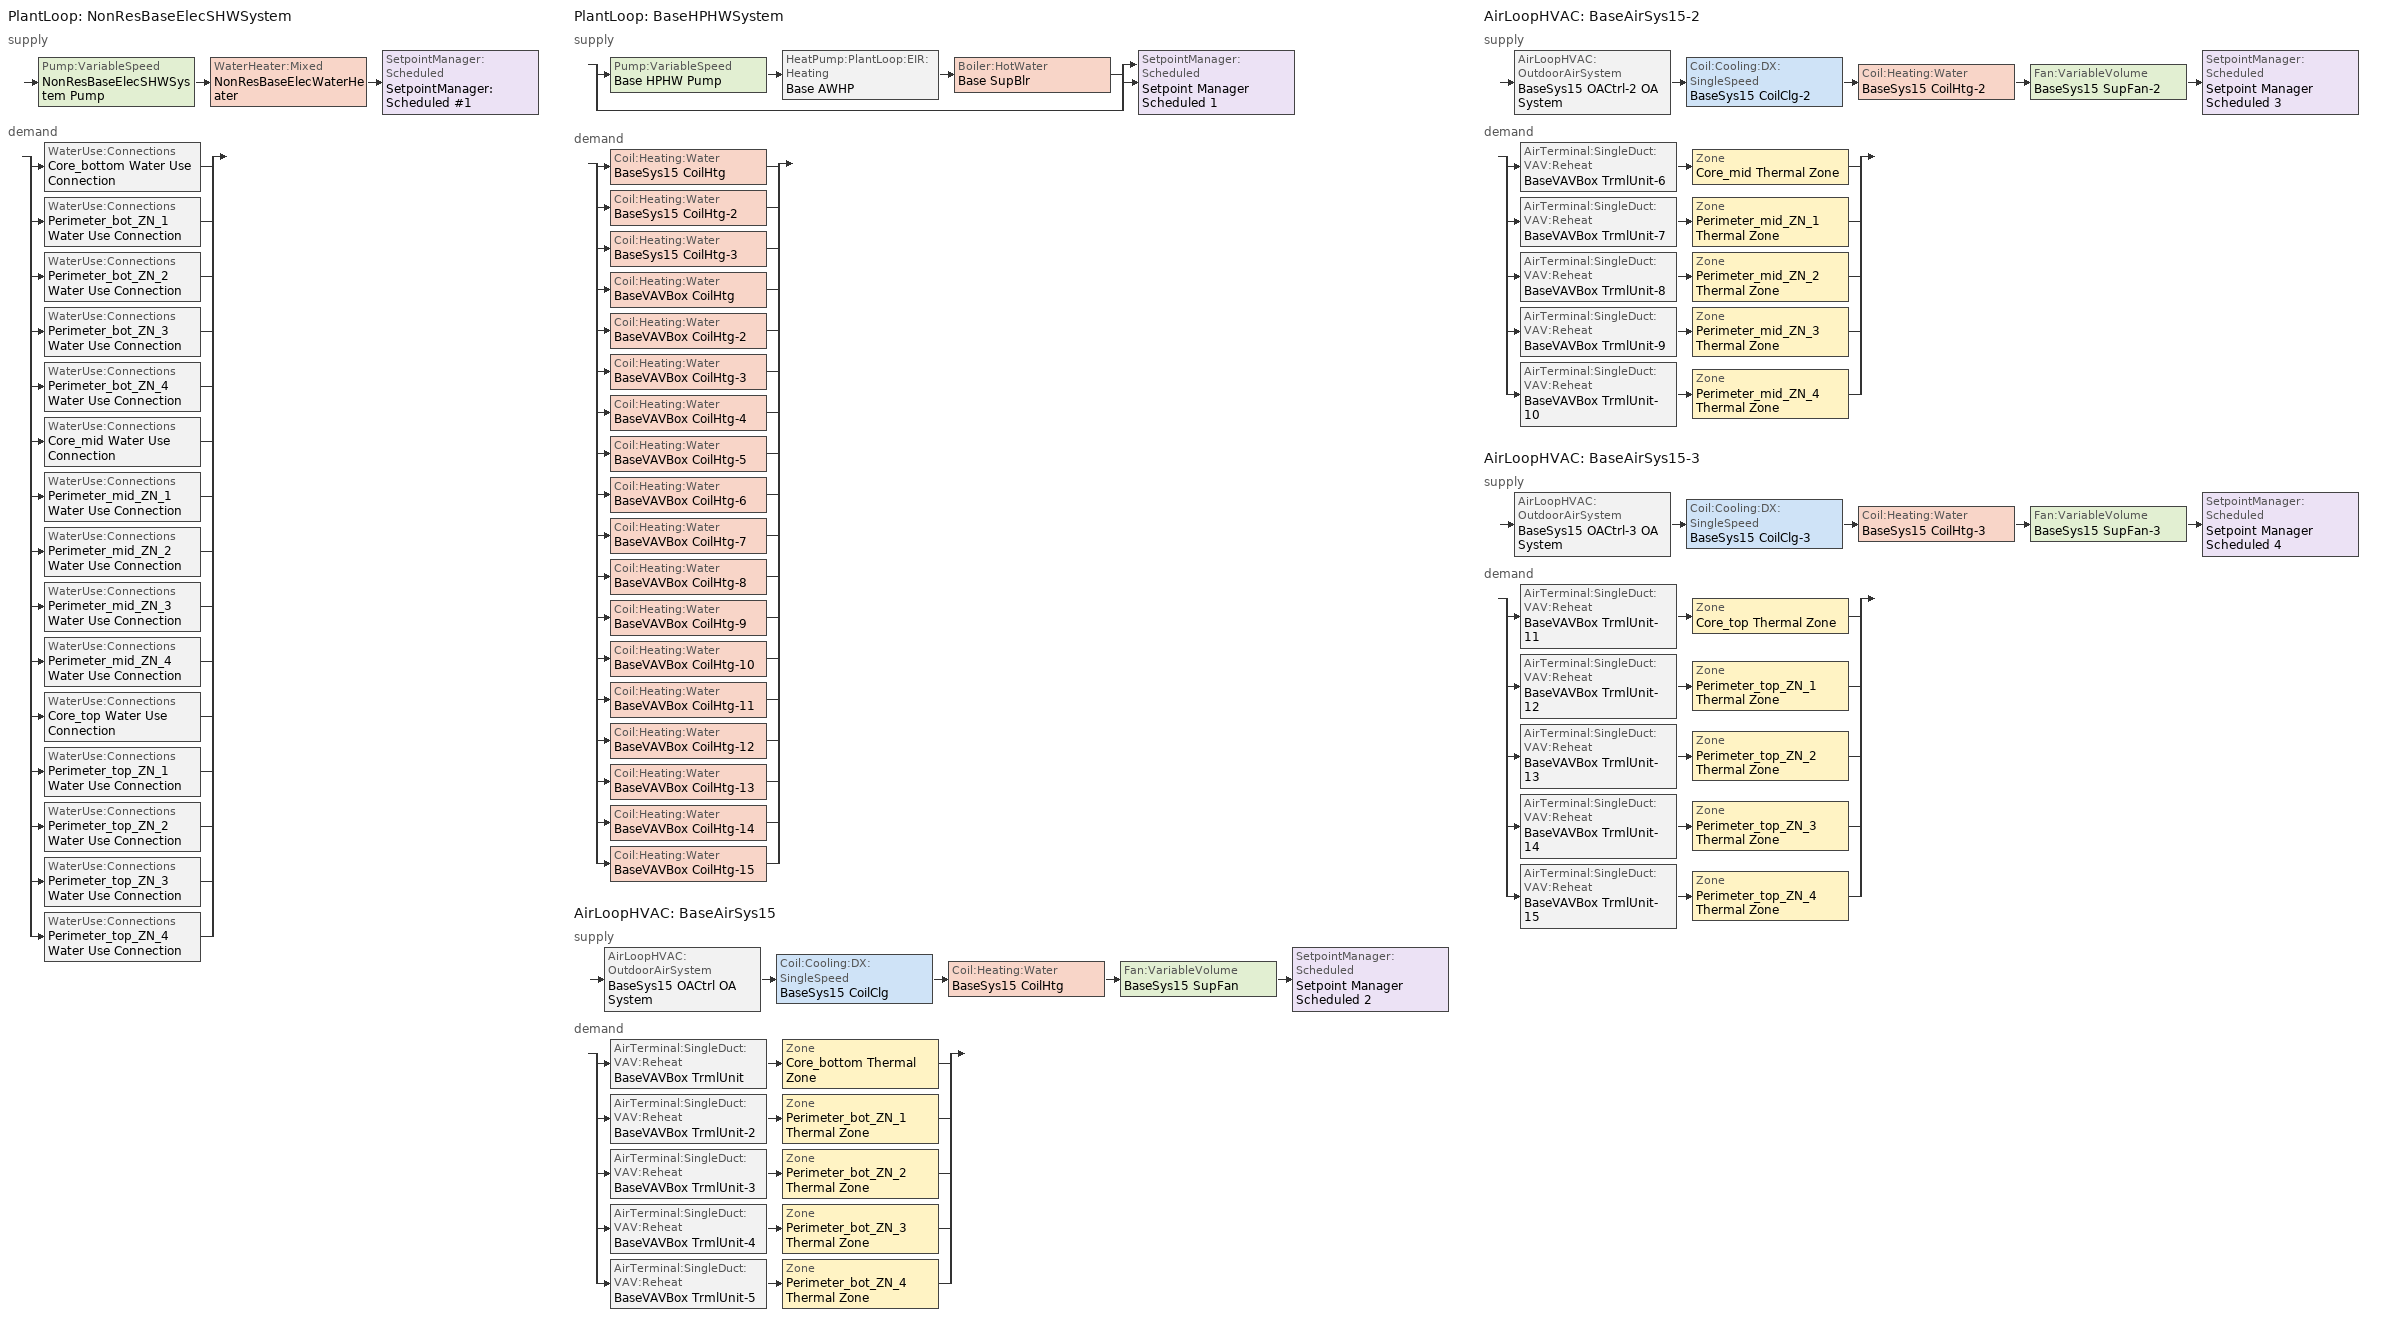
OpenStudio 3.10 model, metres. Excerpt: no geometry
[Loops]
PlantLoop 'NonResBaseElecSHWSystem'
 supply: Pump:VariableSpeed 'NonResBaseElecSHWSystem Pump' > WaterHeater:Mixed 'NonResBaseElecWaterHeater' > SetpointManager:Scheduled 'SetpointManager:Scheduled #1'
 demand: split
  | WaterUse:Connections 'Core_bottom Water Use Connection'
  | WaterUse:Connections 'Perimeter_bot_ZN_1 Water Use Connection'
  | WaterUse:Connections 'Perimeter_bot_ZN_2 Water Use Connection'
  | WaterUse:Connections 'Perimeter_bot_ZN_3 Water Use Connection'
  | WaterUse:Connections 'Perimeter_bot_ZN_4 Water Use Connection'
  | WaterUse:Connections 'Core_mid Water Use Connection'
  | WaterUse:Connections 'Perimeter_mid_ZN_1 Water Use Connection'
  | WaterUse:Connections 'Perimeter_mid_ZN_2 Water Use Connection'
  | WaterUse:Connections 'Perimeter_mid_ZN_3 Water Use Connection'
  | WaterUse:Connections 'Perimeter_mid_ZN_4 Water Use Connection'
  | WaterUse:Connections 'Core_top Water Use Connection'
  | WaterUse:Connections 'Perimeter_top_ZN_1 Water Use Connection'
  | WaterUse:Connections 'Perimeter_top_ZN_2 Water Use Connection'
  | WaterUse:Connections 'Perimeter_top_ZN_3 Water Use Connection'
  | WaterUse:Connections 'Perimeter_top_ZN_4 Water Use Connection'
PlantLoop 'BaseHPHWSystem'
 supply: split
  | Pump:VariableSpeed 'Base HPHW Pump' > HeatPump:PlantLoop:EIR:Heating 'Base AWHP' > Boiler:HotWater 'Base SupBlr'
  | bypass
  join > SetpointManager:Scheduled 'Setpoint Manager Scheduled 1'
 demand: split
  | Coil:Heating:Water 'BaseSys15 CoilHtg'
  | Coil:Heating:Water 'BaseSys15 CoilHtg-2'
  | Coil:Heating:Water 'BaseSys15 CoilHtg-3'
  | Coil:Heating:Water 'BaseVAVBox CoilHtg'
  | Coil:Heating:Water 'BaseVAVBox CoilHtg-2'
  | Coil:Heating:Water 'BaseVAVBox CoilHtg-3'
  | Coil:Heating:Water 'BaseVAVBox CoilHtg-4'
  | Coil:Heating:Water 'BaseVAVBox CoilHtg-5'
  | Coil:Heating:Water 'BaseVAVBox CoilHtg-6'
  | Coil:Heating:Water 'BaseVAVBox CoilHtg-7'
  | Coil:Heating:Water 'BaseVAVBox CoilHtg-8'
  | Coil:Heating:Water 'BaseVAVBox CoilHtg-9'
  | Coil:Heating:Water 'BaseVAVBox CoilHtg-10'
  | Coil:Heating:Water 'BaseVAVBox CoilHtg-11'
  | Coil:Heating:Water 'BaseVAVBox CoilHtg-12'
  | Coil:Heating:Water 'BaseVAVBox CoilHtg-13'
  | Coil:Heating:Water 'BaseVAVBox CoilHtg-14'
  | Coil:Heating:Water 'BaseVAVBox CoilHtg-15'
AirLoopHVAC 'BaseAirSys15'
 supply: AirLoopHVAC:OutdoorAirSystem 'BaseSys15 OACtrl OA System' > Coil:Cooling:DX:SingleSpeed 'BaseSys15 CoilClg' > Coil:Heating:Water 'BaseSys15 CoilHtg' > Fan:VariableVolume 'BaseSys15 SupFan' > SetpointManager:Scheduled 'Setpoint Manager Scheduled 2'
 demand: split
  | AirTerminal:SingleDuct:VAV:Reheat 'BaseVAVBox TrmlUnit' > Zone 'Core_bottom Thermal Zone'
  | AirTerminal:SingleDuct:VAV:Reheat 'BaseVAVBox TrmlUnit-2' > Zone 'Perimeter_bot_ZN_1 Thermal Zone'
  | AirTerminal:SingleDuct:VAV:Reheat 'BaseVAVBox TrmlUnit-3' > Zone 'Perimeter_bot_ZN_2 Thermal Zone'
  | AirTerminal:SingleDuct:VAV:Reheat 'BaseVAVBox TrmlUnit-4' > Zone 'Perimeter_bot_ZN_3 Thermal Zone'
  | AirTerminal:SingleDuct:VAV:Reheat 'BaseVAVBox TrmlUnit-5' > Zone 'Perimeter_bot_ZN_4 Thermal Zone'
AirLoopHVAC 'BaseAirSys15-2'
 supply: AirLoopHVAC:OutdoorAirSystem 'BaseSys15 OACtrl-2 OA System' > Coil:Cooling:DX:SingleSpeed 'BaseSys15 CoilClg-2' > Coil:Heating:Water 'BaseSys15 CoilHtg-2' > Fan:VariableVolume 'BaseSys15 SupFan-2' > SetpointManager:Scheduled 'Setpoint Manager Scheduled 3'
 demand: split
  | AirTerminal:SingleDuct:VAV:Reheat 'BaseVAVBox TrmlUnit-6' > Zone 'Core_mid Thermal Zone'
  | AirTerminal:SingleDuct:VAV:Reheat 'BaseVAVBox TrmlUnit-7' > Zone 'Perimeter_mid_ZN_1 Thermal Zone'
  | AirTerminal:SingleDuct:VAV:Reheat 'BaseVAVBox TrmlUnit-8' > Zone 'Perimeter_mid_ZN_2 Thermal Zone'
  | AirTerminal:SingleDuct:VAV:Reheat 'BaseVAVBox TrmlUnit-9' > Zone 'Perimeter_mid_ZN_3 Thermal Zone'
  | AirTerminal:SingleDuct:VAV:Reheat 'BaseVAVBox TrmlUnit-10' > Zone 'Perimeter_mid_ZN_4 Thermal Zone'
AirLoopHVAC 'BaseAirSys15-3'
 supply: AirLoopHVAC:OutdoorAirSystem 'BaseSys15 OACtrl-3 OA System' > Coil:Cooling:DX:SingleSpeed 'BaseSys15 CoilClg-3' > Coil:Heating:Water 'BaseSys15 CoilHtg-3' > Fan:VariableVolume 'BaseSys15 SupFan-3' > SetpointManager:Scheduled 'Setpoint Manager Scheduled 4'
 demand: split
  | AirTerminal:SingleDuct:VAV:Reheat 'BaseVAVBox TrmlUnit-11' > Zone 'Core_top Thermal Zone'
  | AirTerminal:SingleDuct:VAV:Reheat 'BaseVAVBox TrmlUnit-12' > Zone 'Perimeter_top_ZN_1 Thermal Zone'
  | AirTerminal:SingleDuct:VAV:Reheat 'BaseVAVBox TrmlUnit-13' > Zone 'Perimeter_top_ZN_2 Thermal Zone'
  | AirTerminal:SingleDuct:VAV:Reheat 'BaseVAVBox TrmlUnit-14' > Zone 'Perimeter_top_ZN_3 Thermal Zone'
  | AirTerminal:SingleDuct:VAV:Reheat 'BaseVAVBox TrmlUnit-15' > Zone 'Perimeter_top_ZN_4 Thermal Zone'
[SizingPeriod:DesignDay] Barometric Pressure {Pa}=100663; Wind Speed {m/s}=0.6; Wind Direction {deg}=260; Rain Indicator=No; Snow Indicator=No; Day of Month=21; Day Type=SummerDesignDay; Daylight Saving Time Indicator=No; Humidity Condition Type=Wetbulb; Dry-Bulb Temperature Range Modifier Type=DefaultMultipliers; Solar Model Indicator=ASHRAETau
Name | Maximum Dry-Bulb Temperature {C} | Daily Dry-Bulb Temperature Range {deltaC} | Month | Wetbulb or DewPoint at Maximum Dry-Bulb {C} | ASHRAE Clear Sky Optical Depth for Beam Irradiance | ASHRAE Clear Sky Optical Depth for Diffuse Irradiance
LOS ANGELES USC  September .4% Condns DB=>MCWB | 36.3 | 9.8 | 9 | 20.1 | 0.369 | 2.465
LOS ANGELES USC  October .4% Condns DB=>MCWB | 35.2 | 9.9 | 10 | 16.8 | 0.38 | 2.397
LOS ANGELES USC  November .4% Condns DB=>MCWB | 31.9 | 10.4 | 11 | 15.4 | 0.325 | 2.558
[Sizing:Zone] Zone Cooling Design Supply Air Temperature {C}=14; Zone Heating Design Supply Air Temperature {C}=40; Zone Cooling Design Supply Air Humidity Ratio {kg-H2O/kg-air}=0.0085; Zone Heating Design Supply Air Humidity Ratio {kg-H2O/kg-air}=0.008; Zone Heating Sizing Factor=1; Zone Cooling Sizing Factor=1; Cooling Design Air Flow Method=DesignDay; Cooling Minimum Air Flow per Zone Floor Area {m3/s-m2}=0; Cooling Minimum Air Flow {m3/s}=0; Cooling Minimum Air Flow Fraction=0; Heating Maximum Air Flow per Zone Floor Area {m3/s-m2}=0; Heating Maximum Air Flow {m3/s}=0; Account for Dedicated Outdoor Air System=No; Dedicated Outdoor Air System Control Strategy=NeutralSupplyAir; Dedicated Outdoor Air Low Setpoint Temperature for Design {C}=autosize; Dedicated Outdoor Air High Setpoint Temperature for Design {C}=autosize; Zone Load Sizing Method=Sensible Load Only No Latent Load; Zone Latent Cooling Design Supply Air Humidity Ratio Input Method=HumidityRatioDifference; Zone Cooling Design Supply Air Humidity Ratio Difference {kgWater/kgDryAir}=0.005; Zone Latent Heating Design Supply Air Humidity Ratio Input Method=HumidityRatioDifference; Zone Humidification Design Supply Air Humidity Ratio Difference {kgWater/kgDryAir}=0.005; Sizing Option=Coincident
Name | Zone Cooling Design Supply Air Temperature Input Method | Zone Cooling Design Supply Air Temperature Difference {deltaC} | Zone Heating Design Supply Air Temperature Input Method | Zone Heating Design Supply Air Temperature Difference {deltaC} | Heating Design Air Flow Method | Heating Maximum Air Flow Fraction
Core_bottom Thermal Zone; Core_mid Thermal Zone; Core_top Thermal Zone | TemperatureDifference | 8.33333 | TemperatureDifference | 13.8889 | DesignDayWithLimit | 0.5
Perimeter_bot_ZN_1 Thermal Zone; Perimeter_bot_ZN_2 Thermal Zone; Perimeter_bot_ZN_3 Thermal Zone; Perimeter_bot_ZN_4 Thermal Zone; Perimeter_mid_ZN_1 Thermal Zone; Perimeter_mid_ZN_2 Thermal Zone; Perimeter_mid_ZN_3 Thermal Zone; Perimeter_mid_ZN_4 Thermal Zone; Perimeter_top_ZN_1 Thermal Zone; Perimeter_top_ZN_2 Thermal Zone; Perimeter_top_ZN_3 Thermal Zone; Perimeter_top_ZN_4 Thermal Zone | TemperatureDifference | 11.1111 | TemperatureDifference | 13.8889 | DesignDayWithLimit | 0.5
FirstFloor_Plenum Thermal Zone; MidFloor_Plenum Thermal Zone; TopFloor_Plenum Thermal Zone | SupplyAirTemperature | 11.11 | SupplyAirTemperature | 11.11 | DesignDay | 0
[Zone equipment]
Core_bottom Thermal Zone: BaseVAVBox TrmlUnit
Perimeter_bot_ZN_1 Thermal Zone: BaseVAVBox TrmlUnit-2
Perimeter_bot_ZN_2 Thermal Zone: BaseVAVBox TrmlUnit-3
Perimeter_bot_ZN_3 Thermal Zone: BaseVAVBox TrmlUnit-4
Perimeter_bot_ZN_4 Thermal Zone: BaseVAVBox TrmlUnit-5
Core_mid Thermal Zone: BaseVAVBox TrmlUnit-6
Perimeter_mid_ZN_1 Thermal Zone: BaseVAVBox TrmlUnit-7
Perimeter_mid_ZN_2 Thermal Zone: BaseVAVBox TrmlUnit-8
Perimeter_mid_ZN_3 Thermal Zone: BaseVAVBox TrmlUnit-9
Perimeter_mid_ZN_4 Thermal Zone: BaseVAVBox TrmlUnit-10
Core_top Thermal Zone: BaseVAVBox TrmlUnit-11
Perimeter_top_ZN_1 Thermal Zone: BaseVAVBox TrmlUnit-12
Perimeter_top_ZN_2 Thermal Zone: BaseVAVBox TrmlUnit-13
Perimeter_top_ZN_3 Thermal Zone: BaseVAVBox TrmlUnit-14
Perimeter_top_ZN_4 Thermal Zone: BaseVAVBox TrmlUnit-15
[PlantLoop] Glycol Concentration=0; Plant Loop Volume {m3}=Autocalculate; Load Distribution Scheme=Optimal
Name | Fluid Type
NonResBaseElecSHWSystem
BaseHPHWSystem | Water
[Sizing:Plant] Loop Type=Heating; Sizing Option=NonCoincident; Zone Timesteps in Averaging Window=1; Coincident Sizing Factor Mode=None
Name | Design Loop Exit Temperature {C} | Loop Design Temperature Difference {deltaC}
NonResBaseElecSHWSystem | 57.2222 | 44.4444
BaseHPHWSystem | 54.4444 | 5.55556
[WaterHeater:Mixed]
NonResBaseElecWaterHeater: Tank Volume {m3}=0.113562; Setpoint Temperature Schedule=NonResBaseElecWaterHeater Setpoint Temp; Deadband Temperature Difference {deltaC}=2; Maximum Temperature Limit {C}=82.22; Heater Control Type=Cycle; Heater Maximum Capacity {W}=8743.98; Heater Fuel Type=Electricity; Heater Thermal Efficiency=1; Off Cycle Parasitic Fuel Consumption Rate {W}=0; Off Cycle Parasitic Fuel Type=NaturalGas; Off Cycle Parasitic Heat Fraction to Tank=0.8; On Cycle Parasitic Fuel Consumption Rate {W}=0; On Cycle Parasitic Fuel Type=NaturalGas; Ambient Temperature Indicator=Schedule; Ambient Temperature Schedule=NonResBaseElecWaterHeater Ambient Temperature; Off Cycle Loss Coefficient to Ambient Temperature {W/K}=0.731426; On Cycle Loss Coefficient to Ambient Temperature {W/K}=6; Use Side Effectiveness=1; Source Side Effectiveness=1; Use Side Design Flow Rate {m3/s}=autosize; Source Side Design Flow Rate {m3/s}=autosize; Indirect Water Heating Recovery Time {hr}=1.5; Source Side Flow Control Mode=IndirectHeatPrimarySetpoint
[WaterHeater:Sizing]
NonResBaseElecWaterHeater: Design Mode=PeakDraw; Time Storage Can Meet Peak Draw {hr}=0.538503; Time for Tank Recovery {hr}=0; Nominal Tank Volume for Autosizing Plant Connections {m3}=1
[Pump:VariableSpeed] Rated Pump Head {Pa}=0; Pump Control Type=Intermittent; Skin Loss Radiative Fraction=0.5; Design Power Sizing Method=PowerPerFlowPerPressure; Design Electric Power per Unit Flow Rate {W/(m3/s)}=348701.1; Design Shaft Power per Unit Flow Rate per Unit Head {W-s/m3-Pa}=1.28205; Design Minimum Flow Rate Fraction=0
Name | Motor Efficiency | Coefficient 1 of the Part Load Performance Curve | Coefficient 2 of the Part Load Performance Curve | Coefficient 3 of the Part Load Performance Curve | Coefficient 4 of the Part Load Performance Curve
NonResBaseElecSHWSystem Pump
Base HPHW Pump | 1 | 0.0273 | -0.1317 | 0.6642 | 0.4445
[SetpointManager:Scheduled] Control Variable=Temperature
Name | Schedule | Setpoint Node or NodeList
SetpointManager:Scheduled #1 | NonResBaseElecSHWSystem Supply Temp Schedule | NonResBaseElecSHWSystem Supply Mixer Outlet Node
Setpoint Manager Scheduled 1 | BaseHPHWSystem Supply Temp Schedule | BaseHPHWSystem Supply Mixer Outlet Node
Setpoint Manager Scheduled 2 | BaseAirSys15 Supply Air Temp Schedule | BaseSys15 SupFan Outlet Node
Setpoint Manager Scheduled 3 | BaseAirSys15-2 Supply Air Temp Schedule | BaseSys15 SupFan-2 Outlet Node
Setpoint Manager Scheduled 4 | BaseAirSys15-3 Supply Air Temp Schedule | BaseSys15 SupFan-3 Outlet Node
[WaterUse:Connections] Drain Water Heat Exchanger Type=None; Drain Water Heat Exchanger Destination=Plant
Name | Water Use Equipment Name 1
Core_bottom Water Use Connection | Core_bottom Water Use Equipment
Perimeter_bot_ZN_1 Water Use Connection | Perimeter_bot_ZN_1 Water Use Equipment
Perimeter_bot_ZN_2 Water Use Connection | Perimeter_bot_ZN_2 Water Use Equipment
Perimeter_bot_ZN_3 Water Use Connection | Perimeter_bot_ZN_3 Water Use Equipment
Perimeter_bot_ZN_4 Water Use Connection | Perimeter_bot_ZN_4 Water Use Equipment
Core_mid Water Use Connection | Core_mid Water Use Equipment
Perimeter_mid_ZN_1 Water Use Connection | Perimeter_mid_ZN_1 Water Use Equipment
Perimeter_mid_ZN_2 Water Use Connection | Perimeter_mid_ZN_2 Water Use Equipment
Perimeter_mid_ZN_3 Water Use Connection | Perimeter_mid_ZN_3 Water Use Equipment
Perimeter_mid_ZN_4 Water Use Connection | Perimeter_mid_ZN_4 Water Use Equipment
Core_top Water Use Connection | Core_top Water Use Equipment
Perimeter_top_ZN_1 Water Use Connection | Perimeter_top_ZN_1 Water Use Equipment
Perimeter_top_ZN_2 Water Use Connection | Perimeter_top_ZN_2 Water Use Equipment
Perimeter_top_ZN_3 Water Use Connection | Perimeter_top_ZN_3 Water Use Equipment
Perimeter_top_ZN_4 Water Use Connection | Perimeter_top_ZN_4 Water Use Equipment
[WaterUse:Equipment:Definition]
Name | Peak Flow Rate {m3/s} | Target Temperature Schedule
Core_bottom Water Use Definition | 1.00188e-05 | Core_bottom Target SHW Temp
Perimeter_bot_ZN_1 Water Use Definition | 2.11204e-06 | Perimeter_bot_ZN_1 Target SHW Temp
Perimeter_bot_ZN_2 Water Use Definition | 1.3371e-06 | Perimeter_bot_ZN_2 Target SHW Temp
Perimeter_bot_ZN_3 Water Use Definition | 2.11204e-06 | Perimeter_bot_ZN_3 Target SHW Temp
Perimeter_bot_ZN_4 Water Use Definition | 1.33701e-06 | Perimeter_bot_ZN_4 Target SHW Temp
Core_mid Water Use Definition | 1.00188e-05 | Core_mid Target SHW Temp
Perimeter_mid_ZN_1 Water Use Definition | 2.11204e-06 | Perimeter_mid_ZN_1 Target SHW Temp
Perimeter_mid_ZN_2 Water Use Definition | 1.3371e-06 | Perimeter_mid_ZN_2 Target SHW Temp
Perimeter_mid_ZN_3 Water Use Definition | 2.11204e-06 | Perimeter_mid_ZN_3 Target SHW Temp
Perimeter_mid_ZN_4 Water Use Definition | 1.33701e-06 | Perimeter_mid_ZN_4 Target SHW Temp
Core_top Water Use Definition | 1.00188e-05 | Core_top Target SHW Temp
Perimeter_top_ZN_1 Water Use Definition | 2.11204e-06 | Perimeter_top_ZN_1 Target SHW Temp
Perimeter_top_ZN_2 Water Use Definition | 1.3371e-06 | Perimeter_top_ZN_2 Target SHW Temp
Perimeter_top_ZN_3 Water Use Definition | 2.11204e-06 | Perimeter_top_ZN_3 Target SHW Temp
Perimeter_top_ZN_4 Water Use Definition | 1.33701e-06 | Perimeter_top_ZN_4 Target SHW Temp
[WaterUse:Equipment] Flow Rate Fraction Schedule=OfficeServiceHotWater
Name | Water Use Equipment Definition
Core_bottom Water Use Equipment | Core_bottom Water Use Definition
Perimeter_bot_ZN_1 Water Use Equipment | Perimeter_bot_ZN_1 Water Use Definition
Perimeter_bot_ZN_2 Water Use Equipment | Perimeter_bot_ZN_2 Water Use Definition
Perimeter_bot_ZN_3 Water Use Equipment | Perimeter_bot_ZN_3 Water Use Definition
Perimeter_bot_ZN_4 Water Use Equipment | Perimeter_bot_ZN_4 Water Use Definition
Core_mid Water Use Equipment | Core_mid Water Use Definition
Perimeter_mid_ZN_1 Water Use Equipment | Perimeter_mid_ZN_1 Water Use Definition
Perimeter_mid_ZN_2 Water Use Equipment | Perimeter_mid_ZN_2 Water Use Definition
Perimeter_mid_ZN_3 Water Use Equipment | Perimeter_mid_ZN_3 Water Use Definition
Perimeter_mid_ZN_4 Water Use Equipment | Perimeter_mid_ZN_4 Water Use Definition
Core_top Water Use Equipment | Core_top Water Use Definition
Perimeter_top_ZN_1 Water Use Equipment | Perimeter_top_ZN_1 Water Use Definition
Perimeter_top_ZN_2 Water Use Equipment | Perimeter_top_ZN_2 Water Use Definition
Perimeter_top_ZN_3 Water Use Equipment | Perimeter_top_ZN_3 Water Use Definition
Perimeter_top_ZN_4 Water Use Equipment | Perimeter_top_ZN_4 Water Use Definition
[HeatPump:PlantLoop:EIR:Heating]
Base AWHP: Condenser Type=AirSource; Load Side Reference Flow Rate {m3/s}=Autosize; Source Side Reference Flow Rate {m3/s}=Autosize; Heat Recovery Reference Flow Rate {m3/s}=Autosize; Reference Capacity {W}=Autosize; Reference Coefficient of Performance {W/W}=2.31; Sizing Factor=1; Capacity Modifier Function of Temperature Curve=HtPumpHtgQRatio_fTlwTdbSI; Electric Input to Output Ratio Modifier Function of Temperature Curve=HtPumpHtgEIRRatio_fTlwTdbSI; Electric Input to Output Ratio Modifier Function of Part Load Ratio Curve=HtPumpHtgEIRRatio_fPLR; Heating To Cooling Capacity Sizing Ratio=1; Heat Pump Sizing Method=CoolingCapacity; Control Type=Load; Flow Mode=VariableSpeedPumping; Minimum Part Load Ratio=0.2; Minimum Source Inlet Temperature {C}=-8.33333; Maximum Source Inlet Temperature {C}=100; Maximum Outdoor Dry Bulb Temperature For Defrost Operation=10; Heat Pump Defrost Control=Timed; Heat Pump Defrost Time Period Fraction=0.058333; Timed Empirical Defrost Frequency Curve=HtPumpDefrostFreq_fTdbSI; Timed Empirical Defrost Heat Load Penalty Curve=HtPumpDefrostHtLd_fTdbSI; Timed Empirical Defrost Heat Input Energy Fraction Curve=HtPumpDefrostHIFrac_fTdbSI; Minimum Heat Recovery Outlet Temperature {C}=4.5
[Boiler:HotWater]
Base SupBlr: Fuel Type=Electricity; Nominal Thermal Efficiency=0.98; Water Outlet Upper Temperature Limit {C}=99; Boiler Flow Mode=LeavingSetpointModulated; On Cycle Parasitic Electric Load {W}=0; Off Cycle Parasitic Fuel Load {W}=0; Sizing Factor=1
[AirLoopHVAC] Availability Schedule=OfficeHVACAvail; Design Supply Air Flow Rate {m3/s}=autosize; Design Return Air Flow Fraction of Supply Air Flow=1
BaseAirSys15; BaseAirSys15-2; BaseAirSys15-3
[Sizing:System] Central Heating Maximum System Air Flow Ratio=0.5; Preheat Design Temperature {C}=5.68434e-14; Preheat Design Humidity Ratio {kg-H2O/kg-Air}=0; Precool Design Temperature {C}=5.68434e-14; Precool Design Humidity Ratio {kg-H2O/kg-Air}=0; Central Cooling Design Supply Air Temperature {C}=12.7778; Central Heating Design Supply Air Temperature {C}=15.5556; Sizing Option=Coincident; 100% Outdoor Air in Cooling=No; 100% Outdoor Air in Heating=No; Central Cooling Design Supply Air Humidity Ratio {kg-H2O/kg-Air}=0.0085; Central Heating Design Supply Air Humidity Ratio {kg-H2O/kg-Air}=0.008; Zone Maximum Outdoor Air Fraction=1; Cooling Supply Air Flow Rate Per Floor Area {m3/s-m2}=0.00996765; Cooling Fraction of Autosized Cooling Supply Air Flow Rate=1; Cooling Supply Air Flow Rate Per Unit Cooling Capacity {m3/s-W}=3.94755e-05; Heating Supply Air Flow Rate Per Floor Area {m3/s-m2}=0.00996765; Heating Fraction of Autosized Heating Supply Air Flow Rate=1; Heating Fraction of Autosized Cooling Supply Air Flow Rate=1; Heating Supply Air Flow Rate Per Unit Heating Capacity {m3/s-W}=3.15882e-05; Cooling Design Capacity Method=CoolingDesignCapacity; Cooling Design Capacity {W}=autosize; Cooling Design Capacity Per Floor Area {W/m2}=234.7; Fraction of Autosized Cooling Design Capacity=1; Heating Design Capacity Method=HeatingDesignCapacity; Heating Design Capacity {W}=autosize; Heating Design Capacity Per Floor Area {W/m2}=157; Fraction of Autosized Heating Design Capacity=1; Central Cooling Capacity Control Method=OnOff; Occupant Diversity=autosize
BaseAirSys15; BaseAirSys15-2; BaseAirSys15-3
[AvailabilityManager:NightCycle] Applicability Schedule=Always On Discrete; Control Type=CycleOnAny; Thermostat Tolerance {deltaC}=1.11111; Cycling Run Time Control Type=ThermostatWithMinimumRunTime; Cycling Run Time {s}=900
Availability Manager Night Cycle 1; Availability Manager Night Cycle 2; Availability Manager Night Cycle 3
[Fan:VariableVolume] Availability Schedule=Always On Discrete; Fan Total Efficiency=1; Pressure Rise {Pa}=0; Maximum Flow Rate {m3/s}=Autosize; Fan Power Minimum Flow Rate Input Method=FixedFlowRate; Fan Power Minimum Flow Fraction=0; Fan Power Minimum Air Flow Rate {m3/s}=0; Motor Efficiency=1; Motor In Airstream Fraction=1; Fan Power Coefficient 1=0.04076; Fan Power Coefficient 2=0.088045; Fan Power Coefficient 3=-0.072926; Fan Power Coefficient 4=0.94374; Fan Power Coefficient 5=0
BaseSys15 SupFan; BaseSys15 SupFan-2; BaseSys15 SupFan-3
[Coil:Heating:Water] Availability Schedule=Always On Discrete; Rated Inlet Water Temperature {C}=54.4444; Rated Outlet Water Temperature {C}=48.8889
BaseSys15 CoilHtg; BaseSys15 CoilHtg-2; BaseSys15 CoilHtg-3; BaseVAVBox CoilHtg; BaseVAVBox CoilHtg-2; BaseVAVBox CoilHtg-3; BaseVAVBox CoilHtg-4; BaseVAVBox CoilHtg-5; BaseVAVBox CoilHtg-6; BaseVAVBox CoilHtg-7; BaseVAVBox CoilHtg-8; BaseVAVBox CoilHtg-9; BaseVAVBox CoilHtg-10; BaseVAVBox CoilHtg-11; BaseVAVBox CoilHtg-12; BaseVAVBox CoilHtg-13; BaseVAVBox CoilHtg-14; BaseVAVBox CoilHtg-15
[Controller:WaterCoil] Action=Normal
Controller Water Coil 1: Water Coil=BaseSys15 CoilHtg; Controller Convergence Tolerance {deltaC}=0.1; Minimum Actuated Flow {m3/s}=0
Controller Water Coil 2: Water Coil=BaseSys15 CoilHtg-2; Controller Convergence Tolerance {deltaC}=0.1; Minimum Actuated Flow {m3/s}=0
Controller Water Coil 3: Water Coil=BaseSys15 CoilHtg-3; Controller Convergence Tolerance {deltaC}=0.1; Minimum Actuated Flow {m3/s}=0
Controller Water Coil 4: Water Coil=BaseVAVBox CoilHtg
Controller Water Coil 5: Water Coil=BaseVAVBox CoilHtg-2
Controller Water Coil 6: Water Coil=BaseVAVBox CoilHtg-3
Controller Water Coil 7: Water Coil=BaseVAVBox CoilHtg-4
Controller Water Coil 8: Water Coil=BaseVAVBox CoilHtg-5
Controller Water Coil 9: Water Coil=BaseVAVBox CoilHtg-6
Controller Water Coil 10: Water Coil=BaseVAVBox CoilHtg-7
Controller Water Coil 11: Water Coil=BaseVAVBox CoilHtg-8
Controller Water Coil 12: Water Coil=BaseVAVBox CoilHtg-9
Controller Water Coil 13: Water Coil=BaseVAVBox CoilHtg-10
Controller Water Coil 14: Water Coil=BaseVAVBox CoilHtg-11
Controller Water Coil 15: Water Coil=BaseVAVBox CoilHtg-12
Controller Water Coil 16: Water Coil=BaseVAVBox CoilHtg-13
Controller Water Coil 17: Water Coil=BaseVAVBox CoilHtg-14
Controller Water Coil 18: Water Coil=BaseVAVBox CoilHtg-15
[Coil:Cooling:DX:SingleSpeed] Availability Schedule=Always On Discrete; Rated Total Cooling Capacity {W}=autosize; Rated Sensible Heat Ratio=autosize; Rated COP {W/W}=3; Rated Air Flow Rate {m3/s}=autosize; Rated Evaporator Fan Power Per Volume Flow Rate 2017 {W/(m3/s)}=773.3; Rated Evaporator Fan Power Per Volume Flow Rate 2023 {W/(m3/s)}=934.4; Total Cooling Capacity Function of Temperature Curve=CoilClgDXQRatio_fTwbToadbSI; Total Cooling Capacity Function of Flow Fraction Curve=CoilClgDXSnglQRatio_fCFMRatio; Energy Input Ratio Function of Temperature Curve=CoilClgDXEIRRatio_fTwbToadbSI; Energy Input Ratio Function of Flow Fraction Curve=CoilClgDXSnglEIRRatio_fCFMRatio; Part Load Fraction Correlation Curve=CoilClgDXEIRRatio_fQFrac; Minimum Outdoor Dry-Bulb Temperature for Compressor Operation {C}=-25; Nominal Time for Condensate Removal to Begin {s}=0; Ratio of Initial Moisture Evaporation Rate and Steady State Latent Capacity=0; Maximum Cycling Rate {cycles/hr}=0; Latent Capacity Time Constant {s}=0; Condenser Type=AirCooled; Evaporative Condenser Effectiveness=0.9; Evaporative Condenser Air Flow Rate {m3/s}=autosize; Evaporative Condenser Pump Rated Power Consumption {W}=autosize; Crankcase Heater Capacity {W}=0; Maximum Outdoor Dry-Bulb Temperature for Crankcase Heater Operation {C}=10; Basin Heater Capacity {W/K}=0; Basin Heater Setpoint Temperature {C}=2
BaseSys15 CoilClg; BaseSys15 CoilClg-2; BaseSys15 CoilClg-3
[Controller:OutdoorAir] Minimum Outdoor Air Flow Rate {m3/s}=0; Maximum Outdoor Air Flow Rate {m3/s}=Autosize; Economizer Control Type=NoEconomizer; Economizer Control Action Type=ModulateFlow; Economizer Maximum Limit Enthalpy {J/kg}=64000; Lockout Type=NoLockout; Minimum Limit Type=FixedMinimum; High Humidity Control=No; High Humidity Outdoor Air Flow Ratio=1; Control High Indoor Humidity Based on Outdoor Humidity Ratio=Yes; Heat Recovery Bypass Control Type=BypassWhenWithinEconomizerLimits; Economizer Operation Staging=InterlockedWithMechanicalCooling
Name | Minimum Outdoor Air Schedule | Controller Mechanical Ventilation
BaseSys15 OACtrl | BaseSys15 OACtrl Schedule | BaseSys15 OACtrl Mech Vent Controller
BaseSys15 OACtrl-2 | BaseSys15 OACtrl-2 Schedule | BaseSys15 OACtrl-2 Mech Vent Controller
BaseSys15 OACtrl-3 | BaseSys15 OACtrl-3 Schedule | BaseSys15 OACtrl-3 Mech Vent Controller
[Controller:MechanicalVentilation] Availability Schedule=Always On Discrete
BaseSys15 OACtrl Mech Vent Controller; BaseSys15 OACtrl-2 Mech Vent Controller; BaseSys15 OACtrl-3 Mech Vent Controller
[AirLoopHVAC:OutdoorAirSystem]
Name | Controller
BaseSys15 OACtrl OA System | BaseSys15 OACtrl
BaseSys15 OACtrl-2 OA System | BaseSys15 OACtrl-2
BaseSys15 OACtrl-3 OA System | BaseSys15 OACtrl-3
[AirTerminal:SingleDuct:VAV:Reheat] Availability Schedule=Always On Discrete; Maximum Air Flow Rate {m3/s}=AutoSize; Zone Minimum Air Flow Input Method=FixedFlowRate; Constant Minimum Air Flow Fraction=0.3; Maximum Hot Water or Steam Flow Rate {m3/s}=AutoSize; Minimum Hot Water or Steam Flow Rate {m3/s}=0; Convergence Tolerance=0.001; Damper Heating Action=Reverse; Maximum Flow Fraction During Reheat=0.5; Maximum Reheat Air Temperature {C}=35; Control For Outdoor Air=No
Name | Fixed Minimum Air Flow Rate {m3/s} | Reheat Coil
BaseVAVBox TrmlUnit | 0.749457 | BaseVAVBox CoilHtg
BaseVAVBox TrmlUnit-2 | 0.157991 | BaseVAVBox CoilHtg-2
BaseVAVBox TrmlUnit-3 | 0.100022 | BaseVAVBox CoilHtg-3
BaseVAVBox TrmlUnit-4 | 0.157991 | BaseVAVBox CoilHtg-4
BaseVAVBox TrmlUnit-5 | 0.100015 | BaseVAVBox CoilHtg-5
BaseVAVBox TrmlUnit-6 | 0.749457 | BaseVAVBox CoilHtg-6
BaseVAVBox TrmlUnit-7 | 0.157991 | BaseVAVBox CoilHtg-7
BaseVAVBox TrmlUnit-8 | 0.100022 | BaseVAVBox CoilHtg-8
BaseVAVBox TrmlUnit-9 | 0.157991 | BaseVAVBox CoilHtg-9
BaseVAVBox TrmlUnit-10 | 0.100015 | BaseVAVBox CoilHtg-10
BaseVAVBox TrmlUnit-11 | 0.749457 | BaseVAVBox CoilHtg-11
BaseVAVBox TrmlUnit-12 | 0.157991 | BaseVAVBox CoilHtg-12
BaseVAVBox TrmlUnit-13 | 0.100022 | BaseVAVBox CoilHtg-13
BaseVAVBox TrmlUnit-14 | 0.157991 | BaseVAVBox CoilHtg-14
BaseVAVBox TrmlUnit-15 | 0.100015 | BaseVAVBox CoilHtg-15
[Curve:Biquadratic]
Name | Coefficient1 Constant | Coefficient2 x | Coefficient3 x**2 | Coefficient4 y | Coefficient5 y**2 | Coefficient6 x*y | Minimum Value of x | Maximum Value of x | Minimum Value of y | Maximum Value of y | Maximum Curve Output | Minimum Curve Output
CoilClgDXQRatio_fTwbToadbSI | 0.86779 | 0.014245 | 0.000554 | -0.007569 | 3.2e-05 | -0.000191 | 13.89 | 25 | 23.89 | 46.11
CoilClgDXEIRRatio_fTwbToadbSI | 0.116709 | 0.028458 | -0.000411 | 0.021422 | 0.000162 | -0.00068 | 13.89 | 25 | 23.89 | 46.11
HtPumpHtgQRatio_fTlwTdbSI | 0.794901 | 0.003885 | -5.8e-05 | 0.027811 | 0.000318 | -0.000131 | 15 | 70 | -17 | 37.22 | 1.55
HtPumpHtgEIRRatio_fTlwTdbSI | 0.53073 | 0.006552 | 0.000264 | -0.036207 | 0.001266 | -0.000791 | 15 | 70 | -17 | 37.22 | 1.48 | 0.4
[Curve:Cubic] Maximum Value of x=1
Name | Coefficient1 Constant | Coefficient2 x | Coefficient3 x**2 | Coefficient4 x**3 | Minimum Value of x | Minimum Curve Output | Maximum Curve Output
CoilClgDXEIRRatio_fQFrac | 0 | 5.1091 | -8.5515 | 4.4744 | 0.7 | 0.92 | 1
HtPumpHtgEIRRatio_fPLR | 2.0148 | -4.3005 | 6.1264 | -2.8328 | 0.1
[Curve:Quadratic]
Name | Coefficient1 Constant | Coefficient2 x | Coefficient3 x**2 | Minimum Value of x | Maximum Value of x | Minimum Curve Output
CoilClgDXSnglQRatio_fCFMRatio | 0.8 | 0.2 | 0 | 0 | 100 | 0.8
HtPumpDefrostFreq_fTdbSI | 0.71582 | -0.024822 | 0 | -30 | 10.607
HtPumpDefrostHtLd_fTdbSI | 0.08286 | -0.007812 | 0 | -30 | 10.607
HtPumpDefrostHIFrac_fTdbSI | 0.034323 | -0.00072 | 0 | -30 | 10.607
CoilClgDXSnglEIRRatio_fCFMRatio | 1.156 | -0.1816 | 0.0256 | 0 | 100
[Schedule:Day]
OnDay; AllOnHVACAvailDay; BaseSys15 OACtrl Schedule Week 1 Summer; BaseSys15 OACtrl Schedule Week 1 Winter; BaseSys15 OACtrl-2 Schedule Week 1 Summer; BaseSys15 OACtrl-2 Schedule Week 1 Winter; BaseSys15 OACtrl-3 Schedule Week 1 Summer; BaseSys15 OACtrl-3 Schedule Week 1 Winter: 1, 0, 1, 2, 0, 1, 3, 0, 1, 4, 0, 1, 5, 0, 1, 6, 0, 1, 7, 0, 1, 8, 0, 1, 9, 0, 1, 10, 0, 1, 11, 0, 1, 12, 0, 1, 13, 0, 1, 14, 0, 1, 15, 0, 1, 16, 0, 1, 17, 0, 1, 18, 0, 1, 19, 0, 1, 20, 0, 1, 21, 0, 1, 22, 0, 1, 23, 0, 1, 24, 0, 1
OffDay; OfficeHVACAvailSun; BaseSys15 OACtrl Schedule Week 1 Sunday; BaseSys15 OACtrl Schedule Week 1 Holiday; BaseSys15 OACtrl Schedule Week 1 Custom 1; BaseSys15 OACtrl Schedule Week 1 Custom 2; BaseSys15 OACtrl-2 Schedule Week 1 Sunday; BaseSys15 OACtrl-2 Schedule Week 1 Holiday; BaseSys15 OACtrl-2 Schedule Week 1 Custom 1; BaseSys15 OACtrl-2 Schedule Week 1 Custom 2; BaseSys15 OACtrl-3 Schedule Week 1 Sunday; BaseSys15 OACtrl-3 Schedule Week 1 Holiday; BaseSys15 OACtrl-3 Schedule Week 1 Custom 1; BaseSys15 OACtrl-3 Schedule Week 1 Custom 2: 1, 0, 0, 2, 0, 0, 3, 0, 0, 4, 0, 0, 5, 0, 0, 6, 0, 0, 7, 0, 0, 8, 0, 0, 9, 0, 0, 10, 0, 0, 11, 0, 0, 12, 0, 0, 13, 0, 0, 14, 0, 0, 15, 0, 0, 16, 0, 0, 17, 0, 0, 18, 0, 0, 19, 0, 0, 20, 0, 0, 21, 0, 0, 22, 0, 0, 23, 0, 0, 24, 0, 0
OfficeServiceHotWaterSun: 1, 0, 0.04, 2, 0, 0.04, 3, 0, 0.04, 4, 0, 0.04, 5, 0, 0.04, 6, 0, 0.07, 7, 0, 0.04, 8, 0, 0.04, 9, 0, 0.04, 10, 0, 0.04, 11, 0, 0.04, 12, 0, 0.06, 13, 0, 0.06, 14, 0, 0.09, 15, 0, 0.06, 16, 0, 0.04, 17, 0, 0.04, 18, 0, 0.04, 19, 0, 0.04, 20, 0, 0.04, 21, 0, 0.04, 22, 0, 0.07, 23, 0, 0.04, 24, 0, 0.04
OfficeServiceHotWaterWD: 1, 0, 0.05, 2, 0, 0.05, 3, 0, 0.05, 4, 0, 0.05, 5, 0, 0.05, 6, 0, 0.08, 7, 0, 0.07, 8, 0, 0.19, 9, 0, 0.35, 10, 0, 0.38, 11, 0, 0.39, 12, 0, 0.47, 13, 0, 0.57, 14, 0, 0.54, 15, 0, 0.34, 16, 0, 0.33, 17, 0, 0.44, 18, 0, 0.26, 19, 0, 0.21, 20, 0, 0.15, 21, 0, 0.17, 22, 0, 0.08, 23, 0, 0.05, 24, 0, 0.05
OfficeServiceHotWaterSat: 1, 0, 0.05, 2, 0, 0.05, 3, 0, 0.05, 4, 0, 0.05, 5, 0, 0.05, 6, 0, 0.08, 7, 0, 0.07, 8, 0, 0.11, 9, 0, 0.15, 10, 0, 0.21, 11, 0, 0.19, 12, 0, 0.23, 13, 0, 0.2, 14, 0, 0.19, 15, 0, 0.15, 16, 0, 0.12, 17, 0, 0.14, 18, 0, 0.07, 19, 0, 0.07, 20, 0, 0.07, 21, 0, 0.07, 22, 0, 0.09, 23, 0, 0.05, 24, 0, 0.05
OfficeHVACAvailWD; BaseSys15 OACtrl Schedule Week 1 Monday; BaseSys15 OACtrl Schedule Week 1 Tuesday; BaseSys15 OACtrl Schedule Week 1 Wednesday; BaseSys15 OACtrl Schedule Week 1 Thursday; BaseSys15 OACtrl Schedule Week 1 Friday; BaseSys15 OACtrl-2 Schedule Week 1 Monday; BaseSys15 OACtrl-2 Schedule Week 1 Tuesday; BaseSys15 OACtrl-2 Schedule Week 1 Wednesday; BaseSys15 OACtrl-2 Schedule Week 1 Thursday; BaseSys15 OACtrl-2 Schedule Week 1 Friday; BaseSys15 OACtrl-3 Schedule Week 1 Monday; BaseSys15 OACtrl-3 Schedule Week 1 Tuesday; BaseSys15 OACtrl-3 Schedule Week 1 Wednesday; BaseSys15 OACtrl-3 Schedule Week 1 Thursday; BaseSys15 OACtrl-3 Schedule Week 1 Friday: 1, 0, 0, 2, 0, 0, 3, 0, 0, 4, 0, 0, 5, 0, 0, 6, 0, 1, 7, 0, 1, 8, 0, 1, 9, 0, 1, 10, 0, 1, 11, 0, 1, 12, 0, 1, 13, 0, 1, 14, 0, 1, 15, 0, 1, 16, 0, 1, 17, 0, 1, 18, 0, 1, 19, 0, 1, 20, 0, 1, 21, 0, 1, 22, 0, 1, 23, 0, 1, 24, 0, 1
OfficeHVACAvailSat; BaseSys15 OACtrl Schedule Week 1 Saturday; BaseSys15 OACtrl-2 Schedule Week 1 Saturday; BaseSys15 OACtrl-3 Schedule Week 1 Saturday: 1, 0, 0, 2, 0, 0, 3, 0, 0, 4, 0, 0, 5, 0, 0, 6, 0, 1, 7, 0, 1, 8, 0, 1, 9, 0, 1, 10, 0, 1, 11, 0, 1, 12, 0, 1, 13, 0, 1, 14, 0, 1, 15, 0, 1, 16, 0, 1, 17, 0, 1, 18, 0, 1, 19, 0, 1, 20, 0, 0, 21, 0, 0, 22, 0, 0, 23, 0, 0, 24, 0, 0
NonResBaseElecWaterHeater Ambient Temperature Day Schedule: 24, 0, 20
NonResBaseElecWaterHeater Setpoint Temp Day Schedule; NonResBaseElecSHWSystem Supply Temp Schedule Day Schedule; Core_bottom Target SHW Temp Default Day; Perimeter_bot_ZN_1 Target SHW Temp Default Day; Perimeter_bot_ZN_2 Target SHW Temp Default Day; Perimeter_bot_ZN_3 Target SHW Temp Default Day; Perimeter_bot_ZN_4 Target SHW Temp Default Day; Core_mid Target SHW Temp Default Day; Perimeter_mid_ZN_1 Target SHW Temp Default Day; Perimeter_mid_ZN_2 Target SHW Temp Default Day; Perimeter_mid_ZN_3 Target SHW Temp Default Day; Perimeter_mid_ZN_4 Target SHW Temp Default Day; Core_top Target SHW Temp Default Day; Perimeter_top_ZN_1 Target SHW Temp Default Day; Perimeter_top_ZN_2 Target SHW Temp Default Day; Perimeter_top_ZN_3 Target SHW Temp Default Day; Perimeter_top_ZN_4 Target SHW Temp Default Day: 24, 0, 57.2222
BaseHPHWSystem Supply Temp Schedule Day Schedule: 24, 0, 54.4444
BaseAirSys15 Supply Air Temp Schedule Day Schedule; BaseAirSys15-2 Supply Air Temp Schedule Day Schedule; BaseAirSys15-3 Supply Air Temp Schedule Day Schedule: 24, 0, 12.7778
[Schedule:Week]
OfficeServiceHotWaterWk: OfficeServiceHotWaterSun, OfficeServiceHotWaterWD, OfficeServiceHotWaterWD, OfficeServiceHotWaterWD, OfficeServiceHotWaterWD, OfficeServiceHotWaterWD, OfficeServiceHotWaterSat, OfficeServiceHotWaterSun, OnDay, OffDay, OfficeServiceHotWaterSun, OfficeServiceHotWaterSun
OfficeHVACAvailWk: OfficeHVACAvailSun, OfficeHVACAvailWD, OfficeHVACAvailWD, OfficeHVACAvailWD, OfficeHVACAvailWD, OfficeHVACAvailWD, OfficeHVACAvailSat, OfficeHVACAvailSun, AllOnHVACAvailDay, AllOnHVACAvailDay, OfficeHVACAvailSun, OfficeHVACAvailSun
BaseSys15 OACtrl Schedule Week 1: BaseSys15 OACtrl Schedule Week 1 Sunday, BaseSys15 OACtrl Schedule Week 1 Monday, BaseSys15 OACtrl Schedule Week 1 Tuesday, BaseSys15 OACtrl Schedule Week 1 Wednesday, BaseSys15 OACtrl Schedule Week 1 Thursday, BaseSys15 OACtrl Schedule Week 1 Friday, BaseSys15 OACtrl Schedule Week 1 Saturday, BaseSys15 OACtrl Schedule Week 1 Holiday, BaseSys15 OACtrl Schedule Week 1 Summer, BaseSys15 OACtrl Schedule Week 1 Winter, BaseSys15 OACtrl Schedule Week 1 Custom 1, BaseSys15 OACtrl Schedule Week 1 Custom 2
BaseSys15 OACtrl-2 Schedule Week 1: BaseSys15 OACtrl-2 Schedule Week 1 Sunday, BaseSys15 OACtrl-2 Schedule Week 1 Monday, BaseSys15 OACtrl-2 Schedule Week 1 Tuesday, BaseSys15 OACtrl-2 Schedule Week 1 Wednesday, BaseSys15 OACtrl-2 Schedule Week 1 Thursday, BaseSys15 OACtrl-2 Schedule Week 1 Friday, BaseSys15 OACtrl-2 Schedule Week 1 Saturday, BaseSys15 OACtrl-2 Schedule Week 1 Holiday, BaseSys15 OACtrl-2 Schedule Week 1 Summer, BaseSys15 OACtrl-2 Schedule Week 1 Winter, BaseSys15 OACtrl-2 Schedule Week 1 Custom 1, BaseSys15 OACtrl-2 Schedule Week 1 Custom 2
BaseSys15 OACtrl-3 Schedule Week 1: BaseSys15 OACtrl-3 Schedule Week 1 Sunday, BaseSys15 OACtrl-3 Schedule Week 1 Monday, BaseSys15 OACtrl-3 Schedule Week 1 Tuesday, BaseSys15 OACtrl-3 Schedule Week 1 Wednesday, BaseSys15 OACtrl-3 Schedule Week 1 Thursday, BaseSys15 OACtrl-3 Schedule Week 1 Friday, BaseSys15 OACtrl-3 Schedule Week 1 Saturday, BaseSys15 OACtrl-3 Schedule Week 1 Holiday, BaseSys15 OACtrl-3 Schedule Week 1 Summer, BaseSys15 OACtrl-3 Schedule Week 1 Winter, BaseSys15 OACtrl-3 Schedule Week 1 Custom 1, BaseSys15 OACtrl-3 Schedule Week 1 Custom 2
[Schedule:Year]
OfficeServiceHotWater: 12, 31, OfficeServiceHotWaterWk
OfficeHVACAvail: 12, 31, OfficeHVACAvailWk
BaseSys15 OACtrl Schedule: 12, 31, BaseSys15 OACtrl Schedule Week 1
BaseSys15 OACtrl-2 Schedule: 12, 31, BaseSys15 OACtrl-2 Schedule Week 1
BaseSys15 OACtrl-3 Schedule: 12, 31, BaseSys15 OACtrl-3 Schedule Week 1
[Schedule:Ruleset]
Name | Default Day Schedule
NonResBaseElecWaterHeater Ambient Temperature | NonResBaseElecWaterHeater Ambient Temperature Day Schedule
NonResBaseElecWaterHeater Setpoint Temp | NonResBaseElecWaterHeater Setpoint Temp Day Schedule
NonResBaseElecSHWSystem Supply Temp Schedule | NonResBaseElecSHWSystem Supply Temp Schedule Day Schedule
Core_bottom Target SHW Temp | Core_bottom Target SHW Temp Default Day
Perimeter_bot_ZN_1 Target SHW Temp | Perimeter_bot_ZN_1 Target SHW Temp Default Day
Perimeter_bot_ZN_2 Target SHW Temp | Perimeter_bot_ZN_2 Target SHW Temp Default Day
Perimeter_bot_ZN_3 Target SHW Temp | Perimeter_bot_ZN_3 Target SHW Temp Default Day
Perimeter_bot_ZN_4 Target SHW Temp | Perimeter_bot_ZN_4 Target SHW Temp Default Day
Core_mid Target SHW Temp | Core_mid Target SHW Temp Default Day
Perimeter_mid_ZN_1 Target SHW Temp | Perimeter_mid_ZN_1 Target SHW Temp Default Day
Perimeter_mid_ZN_2 Target SHW Temp | Perimeter_mid_ZN_2 Target SHW Temp Default Day
Perimeter_mid_ZN_3 Target SHW Temp | Perimeter_mid_ZN_3 Target SHW Temp Default Day
Perimeter_mid_ZN_4 Target SHW Temp | Perimeter_mid_ZN_4 Target SHW Temp Default Day
Core_top Target SHW Temp | Core_top Target SHW Temp Default Day
Perimeter_top_ZN_1 Target SHW Temp | Perimeter_top_ZN_1 Target SHW Temp Default Day
Perimeter_top_ZN_2 Target SHW Temp | Perimeter_top_ZN_2 Target SHW Temp Default Day
Perimeter_top_ZN_3 Target SHW Temp | Perimeter_top_ZN_3 Target SHW Temp Default Day
Perimeter_top_ZN_4 Target SHW Temp | Perimeter_top_ZN_4 Target SHW Temp Default Day
BaseHPHWSystem Supply Temp Schedule | BaseHPHWSystem Supply Temp Schedule Day Schedule
BaseAirSys15 Supply Air Temp Schedule | BaseAirSys15 Supply Air Temp Schedule Day Schedule
BaseAirSys15-2 Supply Air Temp Schedule | BaseAirSys15-2 Supply Air Temp Schedule Day Schedule
BaseAirSys15-3 Supply Air Temp Schedule | BaseAirSys15-3 Supply Air Temp Schedule Day Schedule
[Schedule:Constant]
Always On Discrete: Value=1
